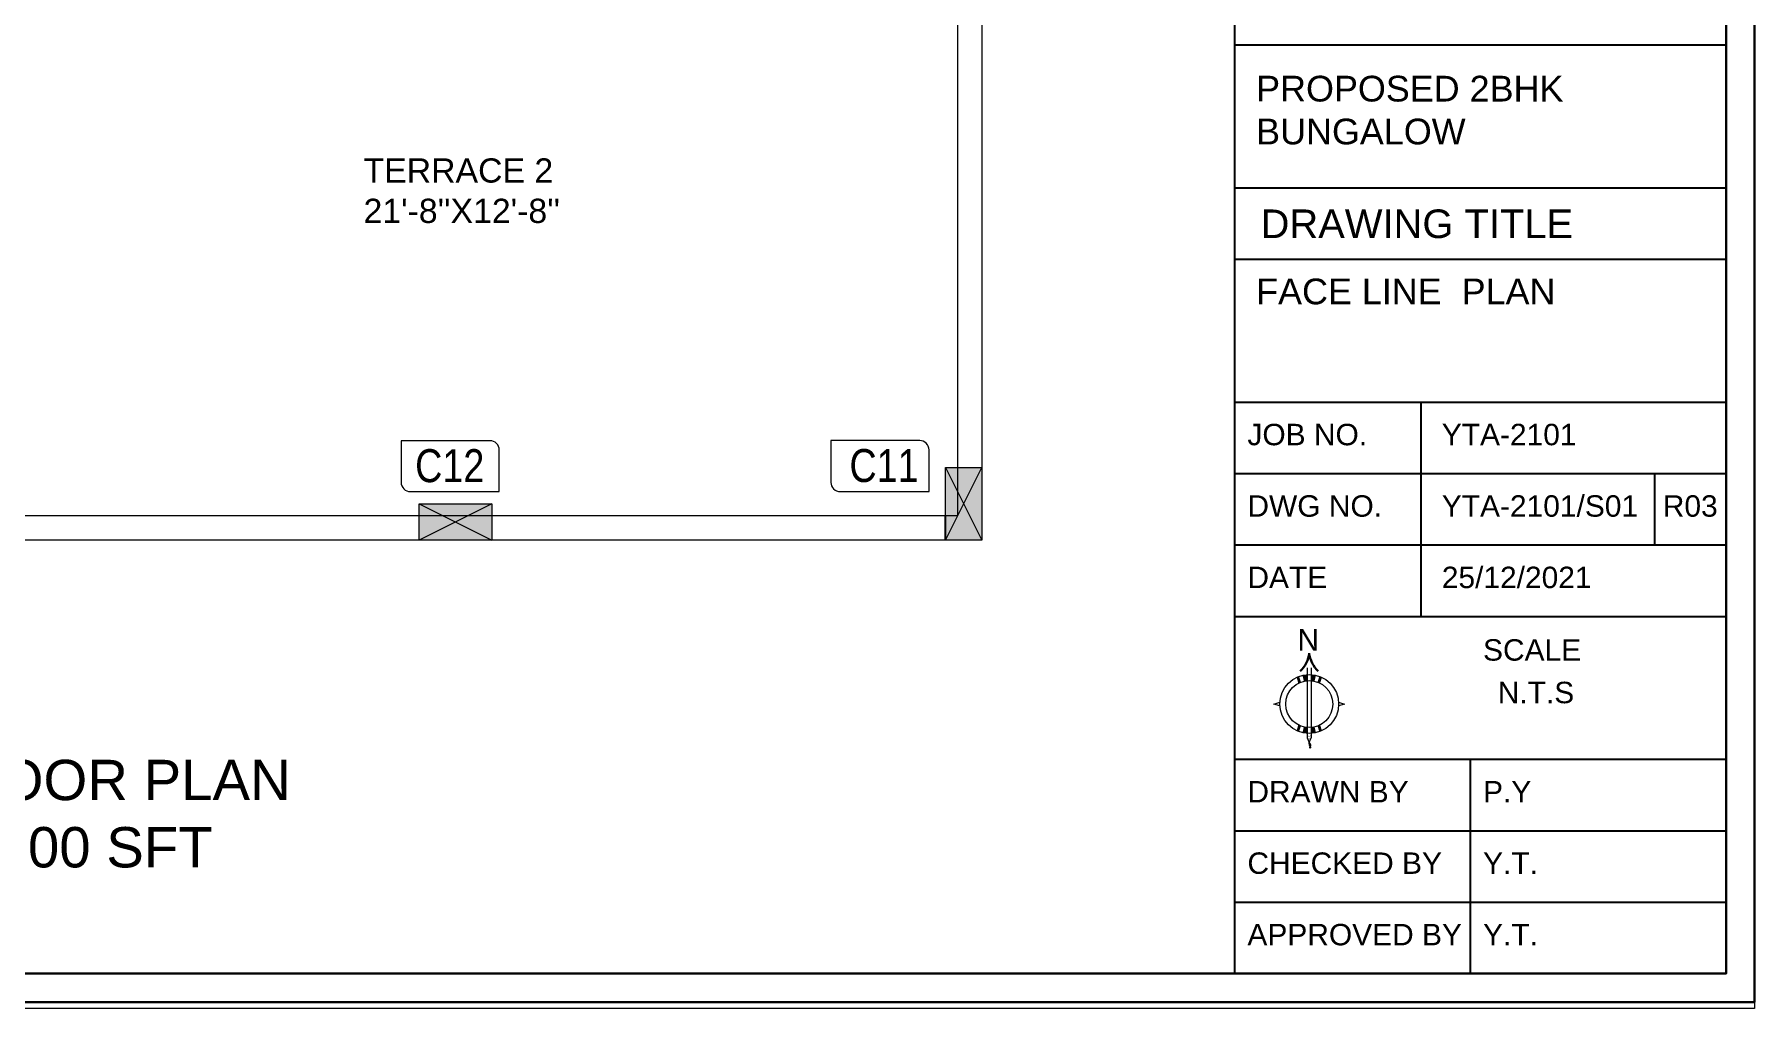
# Model space of a CAD drawing. Header units: inches. Extents: x -9010 to 68966, y 35237 to 36644.
# Drawn here: x -6343.3 to -5916.7, y 35236.7 to 35478.1 of the extents above; entities that cross this region are included whole.
import ezdxf

# ---------------------------------------------------------------- set-up
doc = ezdxf.new("R2010")
doc.units = ezdxf.units.IN
for name, color, linetype, lineweight in [('0Y-ELEVATION', 166, 'Continuous', 15), ('0Y-TEXT', 96, 'Continuous', 5), ('0Y-WALLS', 23, 'Continuous', 25), ('0Y-WINDOWS', 140, 'Continuous', 13), ('CE-TEXT', 7, 'Continuous', 0), ('COL NO', 7, 'Continuous', 0), ('Column', 240, 'Continuous', 9), ('COLUMN HATCH', 252, 'Continuous', 5), ('WALL', 6, 'Continuous', 20), ('Wall2', 7, 'Continuous', 30)]:
    doc.layers.add(name, color=color, linetype=linetype, lineweight=lineweight)
doc.layers.add('0Y-FURNITURE', color=7, linetype='Continuous', lineweight=9, true_color=0x454545)
doc.styles.add('ARIAL', font='arial.ttf')
doc.styles.get("Standard").update_dxf_attribs({"font": 'arial.ttf'})
doc.styles.add('stylus bt', font='swissck.ttf')

# ---------------------------------------------------------------- blocks, each defined once
blk = doc.blocks.new('dsda')
at = {"layer": 'COLUMN HATCH', "true_color": 0xb3b3b3, "transparency": 33554549}
h = blk.add_hatch(color=253, dxfattribs=at)
h.dxf.hatch_style = 1
h.paths.add_polyline_path([(82546.37, -2802.43), (82528.37, -2802.43), (82537.37, -2806.93)])
h.paths.add_polyline_path([(82528.37, -2802.43), (82528.37, -2811.43), (82537.37, -2806.93)])
h.paths.add_polyline_path([(82537.37, -2806.93), (82528.37, -2811.43), (82546.37, -2811.43)])
h.paths.add_polyline_path([(82546.37, -2802.43), (82537.37, -2806.93), (82546.37, -2811.43)])
at = {"layer": 'Column'}
for p, q in [((82528.37, -2802.43), (82546.37, -2811.43)), ((82546.37, -2802.43), (82528.37, -2811.43))]:
    blk.add_line(p, q, dxfattribs=at)
blk.add_lwpolyline([(82528.37, -2802.43), (82546.37, -2802.43), (82546.37, -2811.43), (82528.37, -2811.43)], close=True, dxfattribs=at)
blk = doc.blocks.new('North Arrow')
for p, q in [((0.11, 0.75), (0.49, 0.62)), ((0.11, 0.75), (0.49, 0.62)), ((0.49, 0.62), (0.11, 0.5)), ((0.49, 0.62), (0.11, 0.5))]:
    blk.add_line(p, q)
at = {"lineweight": 30}
for points in [[(-1.76, 3.87, -0.179655), (-2.34, 2.71, -0.127271)], [(-1.76, 3.87, -0.179655), (-2.34, 2.71, -0.127271)], [(-1.76, 3.87, 0.179655), (-1.18, 2.71, 0.127271)], [(-1.76, 3.87, 0.179655), (-1.18, 2.71, 0.127271)]]:
    blk.add_lwpolyline(points, format="xyb", dxfattribs=at)
for points in [[(-1.9, 2.93), (-1.9, -1.11)], [(-1.9, 2.93), (-1.9, -1.11)], [(-1.64, 2.93), (-1.64, -1.11)], [(-1.64, 2.93), (-1.64, -1.11)], [(-3.64, 0.5), (-4.01, 0.62), (-3.64, 0.75)], [(-3.64, 0.5), (-4.01, 0.62), (-3.64, 0.75)], [(-1.9, -1.11), (-1.9, -1.53)], [(-1.9, -1.11), (-1.9, -1.53)], [(-1.89, -1.54), (-1.76, -1.83), (-1.63, -1.54)], [(-1.89, -1.54), (-1.76, -1.83), (-1.63, -1.54)], [(-1.64, -1.11), (-1.64, -1.53)], [(-1.64, -1.11), (-1.64, -1.53)]]:
    blk.add_lwpolyline(points)
at = {"const_width": 0.03}
for points in [[(-1.89, -1.37, 0.465825), (-1.63, -1.37, 0.465825)], [(-1.89, -1.37, 0.465825), (-1.63, -1.37, 0.465825)], [(-1.89, -1.54, 0.465825), (-1.63, -1.54, 0.465825)], [(-1.89, -1.54, 0.465825), (-1.63, -1.54, 0.465825)]]:
    blk.add_lwpolyline(points, format="xyb", dxfattribs=at)
blk.add_lwpolyline([(-1.76, -1.83, 0.308679), (-1.69, -2.1, -0.554214), (-1.7, -2.19, -0.604469), (-1.7, -2.11, 0.60541), (-1.76, -1.87, 0.60541)], format="xyb")
blk.add_lwpolyline([(-1.76, -1.83, 0.308679), (-1.69, -2.1, -0.554214), (-1.7, -2.19, -0.604469), (-1.7, -2.11, 0.60541), (-1.76, -1.87, 0.60541)], format="xyb")
for radius in [1.88, 1.88, 1.5, 1.5]:
    blk.add_circle((-1.76, 0.62), radius)
for points in [[(-2.56, 2.32), (-2.4, 2.38), (-2.46, 1.95), (-2.29, 2.02)], [(-2.56, 2.32), (-2.4, 2.38), (-2.46, 1.95), (-2.29, 2.02)], [(-2.19, 2.44), (-1.9, 2.49), (-2.1, 2.08), (-1.9, 2.1)], [(-2.19, 2.44), (-1.9, 2.49), (-2.1, 2.08), (-1.9, 2.1)], [(-1.33, 2.44), (-1.62, 2.49), (-1.42, 2.08), (-1.62, 2.1)], [(-1.33, 2.44), (-1.62, 2.49), (-1.42, 2.08), (-1.62, 2.1)], [(-0.95, 2.32), (-1.12, 2.38), (-1.06, 1.95), (-1.23, 2.02)], [(-0.95, 2.32), (-1.12, 2.38), (-1.06, 1.95), (-1.23, 2.02)], [(-2.56, -1.07), (-2.4, -1.13), (-2.46, -0.71), (-2.29, -0.78)], [(-2.56, -1.07), (-2.4, -1.13), (-2.46, -0.71), (-2.29, -0.78)], [(-2.19, -1.2), (-1.9, -1.24), (-2.1, -0.84), (-1.9, -0.85)], [(-2.19, -1.2), (-1.9, -1.24), (-2.1, -0.84), (-1.9, -0.85)], [(-1.33, -1.2), (-1.62, -1.24), (-1.42, -0.84), (-1.62, -0.85)], [(-1.33, -1.2), (-1.62, -1.24), (-1.42, -0.84), (-1.62, -0.85)], [(-0.95, -1.07), (-1.12, -1.13), (-1.06, -0.71), (-1.23, -0.78)], [(-0.95, -1.07), (-1.12, -1.13), (-1.06, -0.71), (-1.23, -0.78)]]:
    blk.add_solid(points)
blk = doc.blocks.new('a')
for p, q in [((-10948.79, 35842.429), (-10948.79, 35778.027)), ((-10948.79, 35805.298), (-10934.348, 35805.298)), ((-10948.79, 35801.103), (-10934.348, 35801.103)), ((-10948.79, 35799.005), (-10934.348, 35799.005)), ((-10948.79, 35794.809), (-10934.348, 35794.809)), ((-10943.319, 35794.809), (-10943.319, 35788.516)), ((-10948.79, 35792.712), (-10934.348, 35792.712)), ((-10936.453, 35792.712), (-10936.453, 35790.614)), ((-10948.79, 35790.614), (-10934.348, 35790.614)), ((-10948.79, 35788.516), (-10934.348, 35788.516)), ((-10948.79, 35784.321), (-10934.348, 35784.321)), ((-10941.867, 35784.321), (-10941.867, 35778.027)), ((-10948.79, 35782.223), (-10934.348, 35782.223)), ((-10948.79, 35780.125), (-10934.348, 35780.125))]:
    blk.add_line(p, q)
at = {"layer": '0Y-ELEVATION'}
blk.add_line((-10948.79, 35788.516), (-10934.348, 35788.516), dxfattribs=at)
blk.add_lwpolyline([(-10933.509, 35843.268), (-10933.509, 35777.188), (-11026.965, 35777.188), (-11026.965, 35843.268)], close=True, dxfattribs=at)
at = {"layer": '0Y-FURNITURE'}
blk.add_lwpolyline([(-11026.965, 35843.268), (-10933.509, 35843.268), (-10933.509, 35776.999), (-11026.965, 35776.999)], close=True, dxfattribs=at)
at = {"layer": '0Y-WALLS'}
blk.add_line((-10948.79, 35832.972), (-10948.79, 35782.223), dxfattribs=at)
at = {"layer": '0Y-WALLS', "lineweight": 30}
blk.add_lwpolyline([(-10934.348, 35842.429), (-10934.348, 35778.027), (-11026.126, 35778.027), (-11026.126, 35842.429)], close=True, dxfattribs=at)
at = {"layer": 'Wall2'}
blk.add_line((-10933.509, 35843.268), (-10933.509, 35777.188), dxfattribs=at)
blk.add_lwpolyline([(-11026.965, 35843.268), (-10933.509, 35843.268), (-10933.509, 35777.188), (-11026.965, 35777.188), (-11026.965, 35843.268)], dxfattribs=at)
at = {"layer": '0Y-TEXT', "xscale": 0.4603075961286154, "yscale": 0.4603075961286154, "zscale": 0.4603075961286154}
blk.add_blockref('North Arrow', (-10945.784, 35785.656), dxfattribs=at)
at = {"layer": '0Y-TEXT', "char_height": 0.75519, "attachment_point": 1, "style": 'ARIAL'}
for s, insert, width in [('\\pxql;PROPOSED 2BHK BUNGALOW ', (-10948.153, 35804.39), 13.80498), ('FACE LINE  PLAN', (-10948.153, 35798.435), 14.38767)]:
    blk.add_mtext(s, dxfattribs=dict(at, insert=insert, width=width))
at = {"layer": '0Y-TEXT', "attachment_point": 1, "style": 'ARIAL'}
for s, width, insert, char_height in [('\\pxql;DRAWING TITLE', 10.00456, (-10948.022, 35800.464), 0.8391), ('\\pxql;JOB NO.', 4.32937, (-10948.409, 35794.17), 0.62933), ('\\pxql;YTA-2101', 4.64871, (-10942.698, 35794.17), 0.62933), ('\\pxql;DWG NO.', 3.84789, (-10948.409, 35792.072), 0.62933), ('\\pxql;YTA-2101/S01', 1.22176, (-10942.698, 35792.072), 0.62933), ('R03', 1.22176, (-10936.205, 35792.072), 0.6293), ('\\pxql;DATE', 1.22176, (-10948.409, 35789.975), 0.6293), ('25/12/2021', 4.19186, (-10942.698, 35789.975), 0.6293), ('\\pxqc,t4;N', 0.71522, (-10946.98, 35788.142), 0.6293), ('\\pxqc;SCALE', 0.71522, (-10940.403, 35787.845), 0.62933), ('\\pxqc,t4;N.T.S', 3.31153, (-10941.587, 35786.595), 0.62933), ('\\pxql;DRAWN BY', 4.75877, (-10948.409, 35783.681), 0.62933), ('\\pxql;P.Y', 1.22176, (-10941.486, 35783.681), 0.6293), ('\\pxql;CHECKED BY', 6.01758, (-10948.409, 35781.584), 0.62933), ('\\pxql;Y.T.', 1.22176, (-10941.486, 35781.584), 0.6293), ('\\pxql;APPROVED BY', 6.54162, (-10948.409, 35779.486), 0.62933), ('\\pxql;Y.T.', 1.22176, (-10941.486, 35779.486), 0.6293)]:
    blk.add_mtext_dynamic_manual_height_columns(s, width=width, gutter_width=0.804, heights=[0], dxfattribs=dict(at, insert=insert, char_height=char_height))

msp = doc.modelspace()

# ---------------------------------------------------------------- linework, layer by layer
at = {"layer": '0Y-WALLS'}
msp.add_line((-6117.37, 35352.77), (-6117.37, 35358.77), dxfattribs=at)
at = {"layer": '0Y-WINDOWS'}
for p, q in [((-6114.37, 35515.7), (-6114.37, 35358.77)), ((-6108.37, 35511.27), (-6108.37, 35352.77)), ((-6114.37, 35358.77), (-6374.87, 35358.77)), ((-6108.37, 35352.77), (-6374.87, 35352.77))]:
    msp.add_line(p, q, dxfattribs=at)
at = {"layer": 'COL NO'}
for points in [[(-6230.33, 35377.41), (-6252.36, 35377.41), (-6252.36, 35367.07, 0.414214), (-6250.07, 35364.78), (-6228.04, 35364.78), (-6228.04, 35375.12, 0.414214)], [(-6123.75, 35377.43), (-6145.78, 35377.43), (-6145.78, 35367.09, 0.414214), (-6143.49, 35364.8), (-6121.46, 35364.8), (-6121.46, 35375.14, 0.414214)]]:
    msp.add_lwpolyline(points, format="xyb", close=True, dxfattribs=at)

# ---------------------------------------------------------------- block references
at = {"xscale": 8.440295239454185, "yscale": 8.440295239454185, "zscale": 8.440295239454185, "rotation": 359.9995044211946}
msp.add_blockref('a', (86362.69, -266732.57), dxfattribs=at)
at = {"layer": 'WALL'}
for p, rotation in [((-8920.51, -47175.58), 89.99950442119453), ((-88776.22, 38164.91), 359.9995044211944)]:
    msp.add_blockref('dsda', p, dxfattribs=dict(at, rotation=rotation))

# ---------------------------------------------------------------- texts
at = {"layer": '0Y-TEXT', "insert": (-6261.69, 35447.38), "char_height": 6, "width": 91.5239, "attachment_point": 1}
msp.add_mtext("TERRACE 2\\P21'-8''X12'-8''", dxfattribs=at)
at = {"layer": '0Y-TEXT', "insert": (-6412.45, 35298.32), "char_height": 10, "width": 204.7256, "attachment_point": 1, "style": 'ARIAL'}
msp.add_mtext('FIRST FLOOR PLAN\\PBUA : 632.00 SFT', dxfattribs=at)
at = {"layer": 'CE-TEXT', "ltscale": 0.3, "style": 'stylus bt'}
for s, p in [('C12', (-6248.89, 35367.14)), ('C11', (-6141.19, 35367.17))]:
    msp.add_text(s, height=8.165, rotation=359.9995, dxfattribs=at).set_placement(p)

doc.saveas('drawing.dxf')
